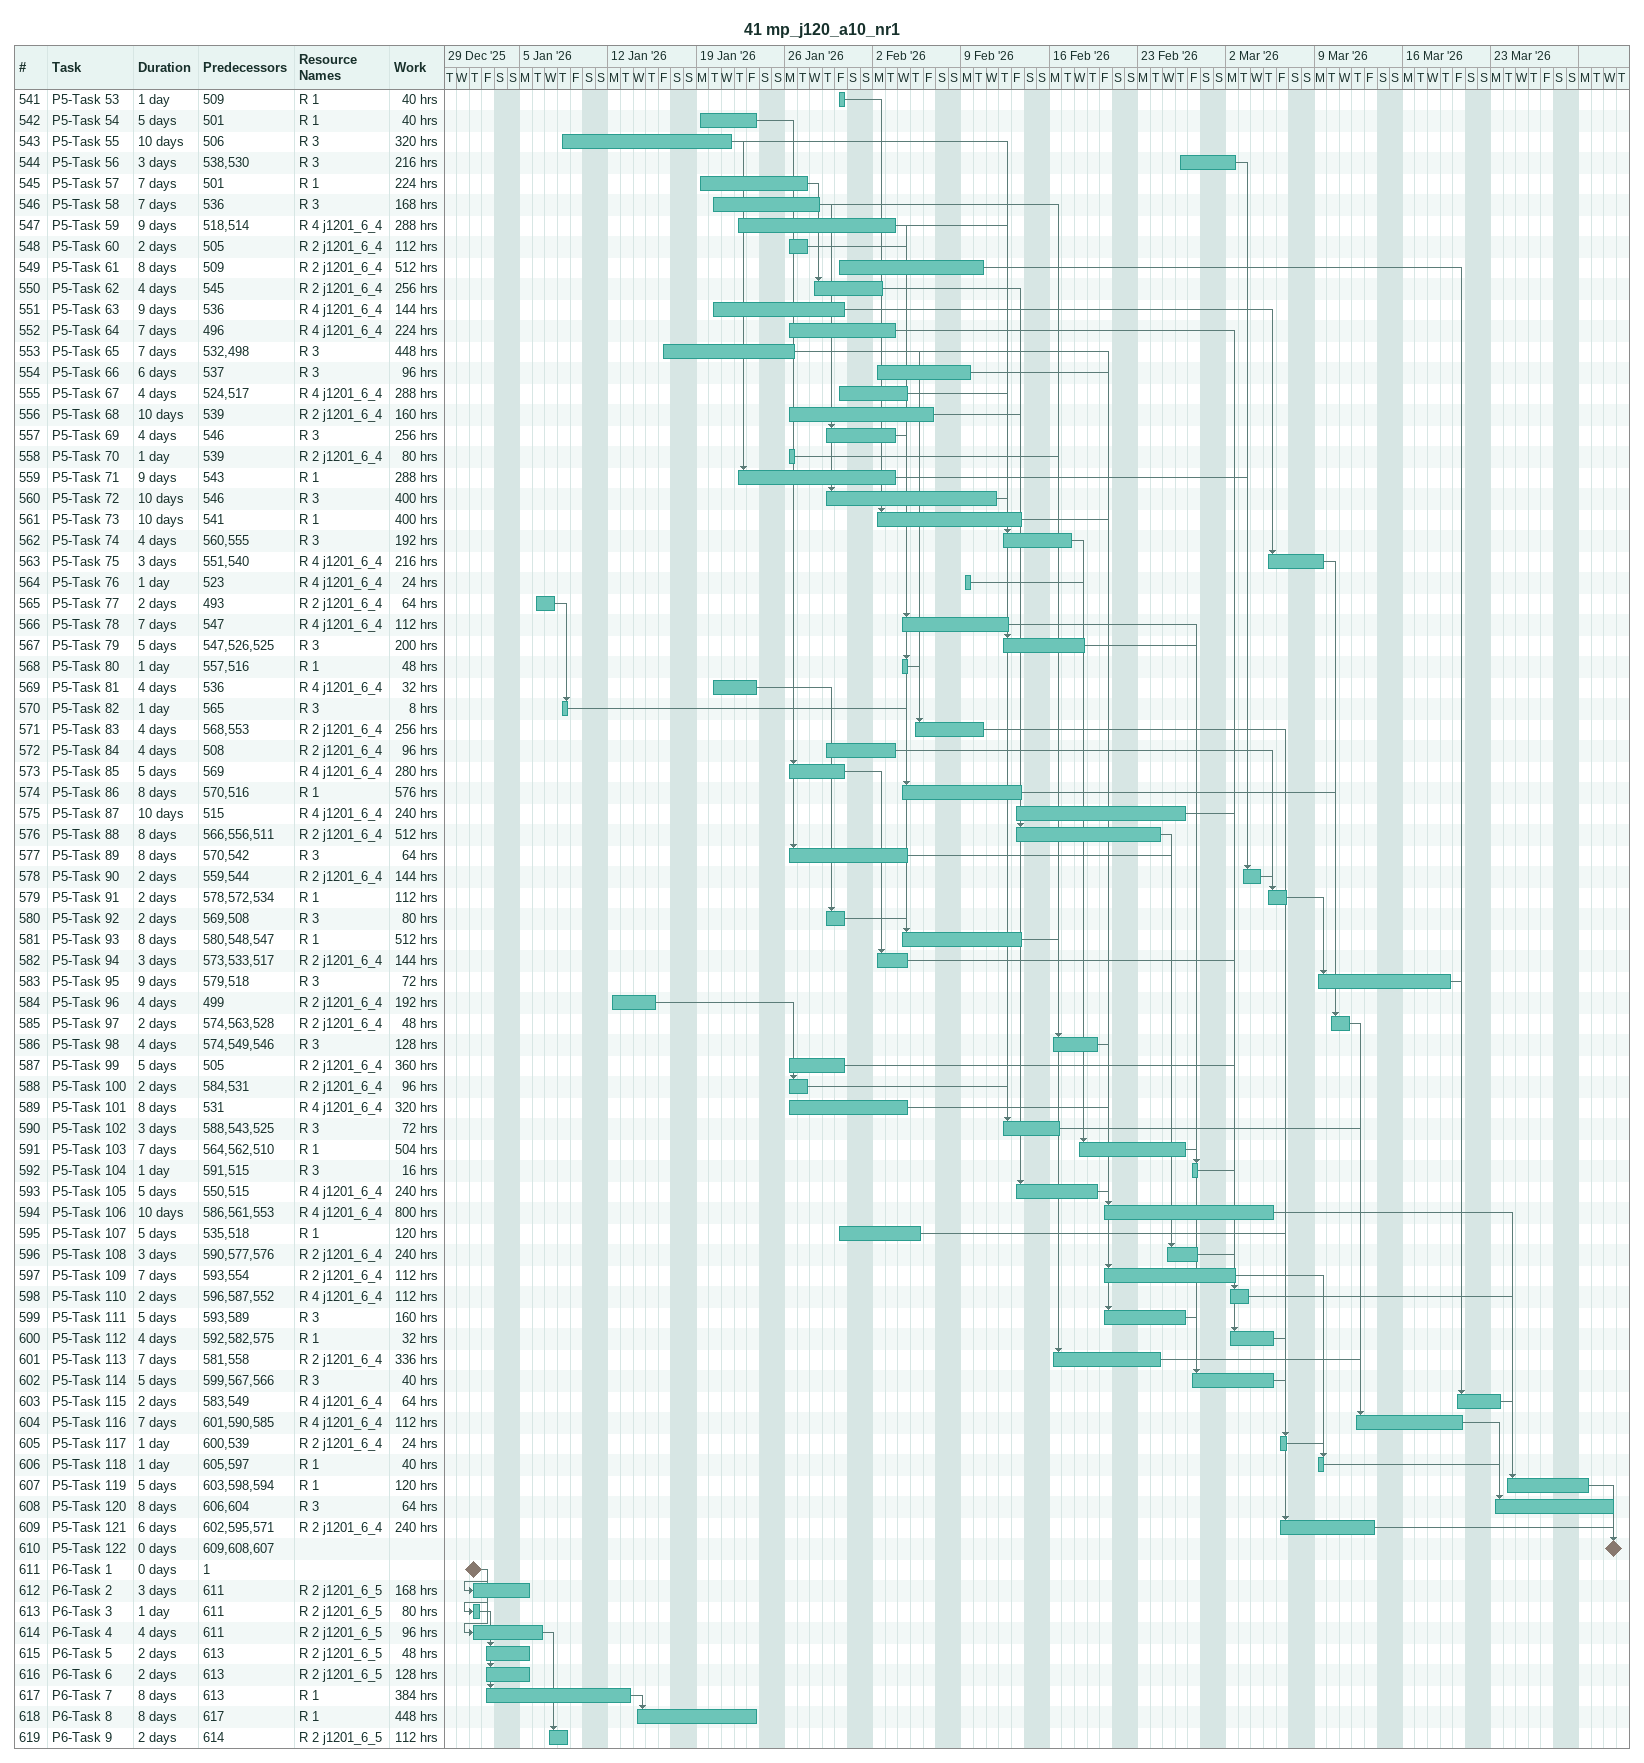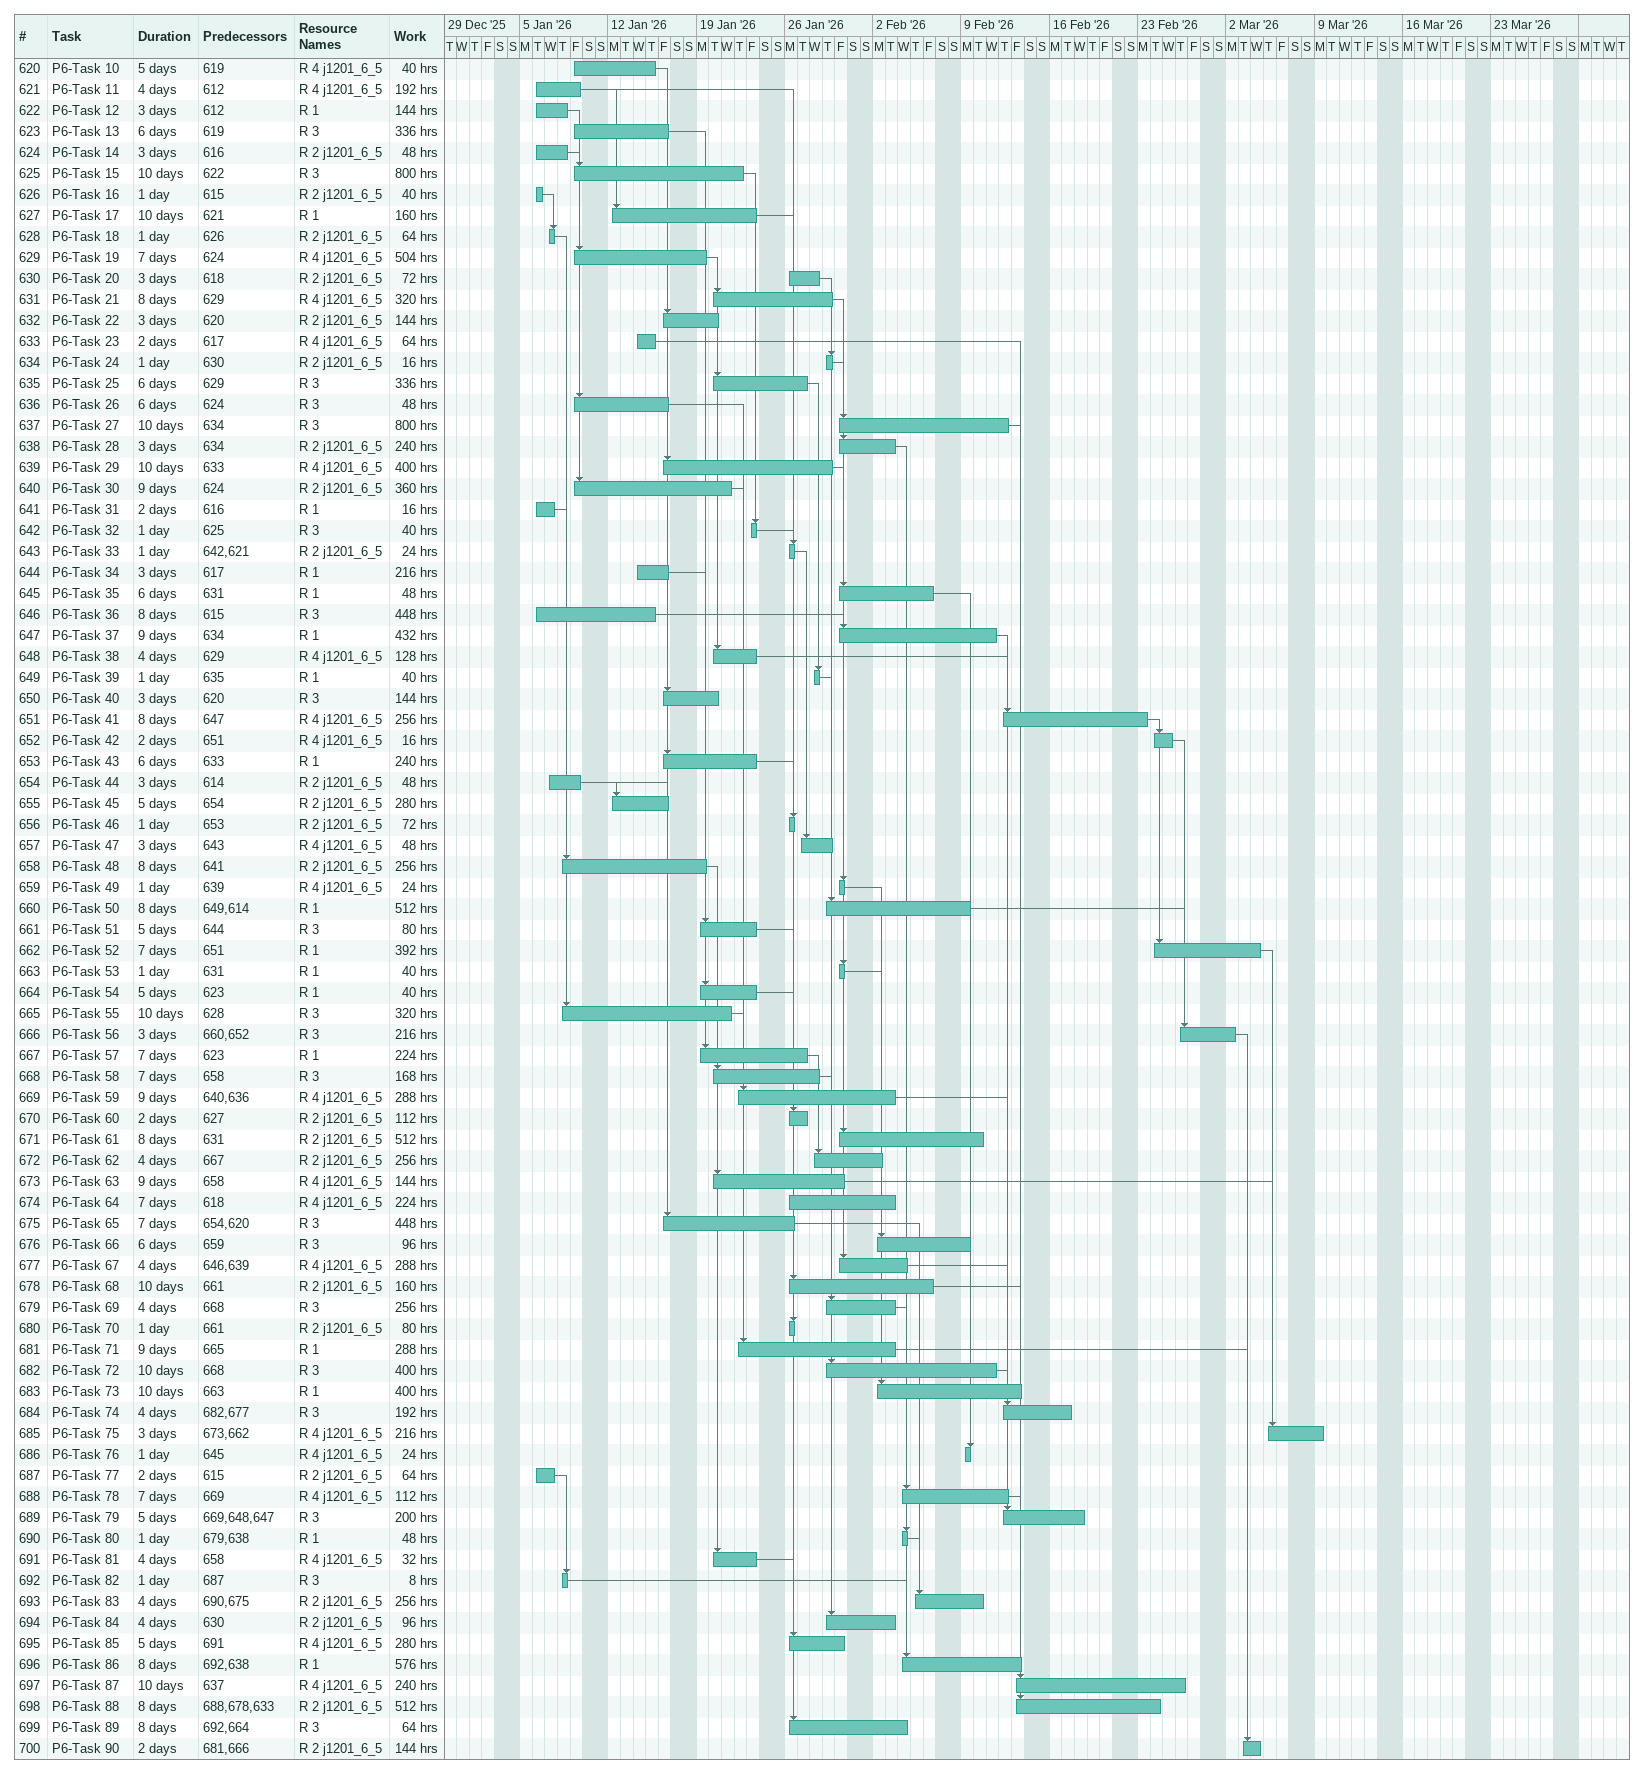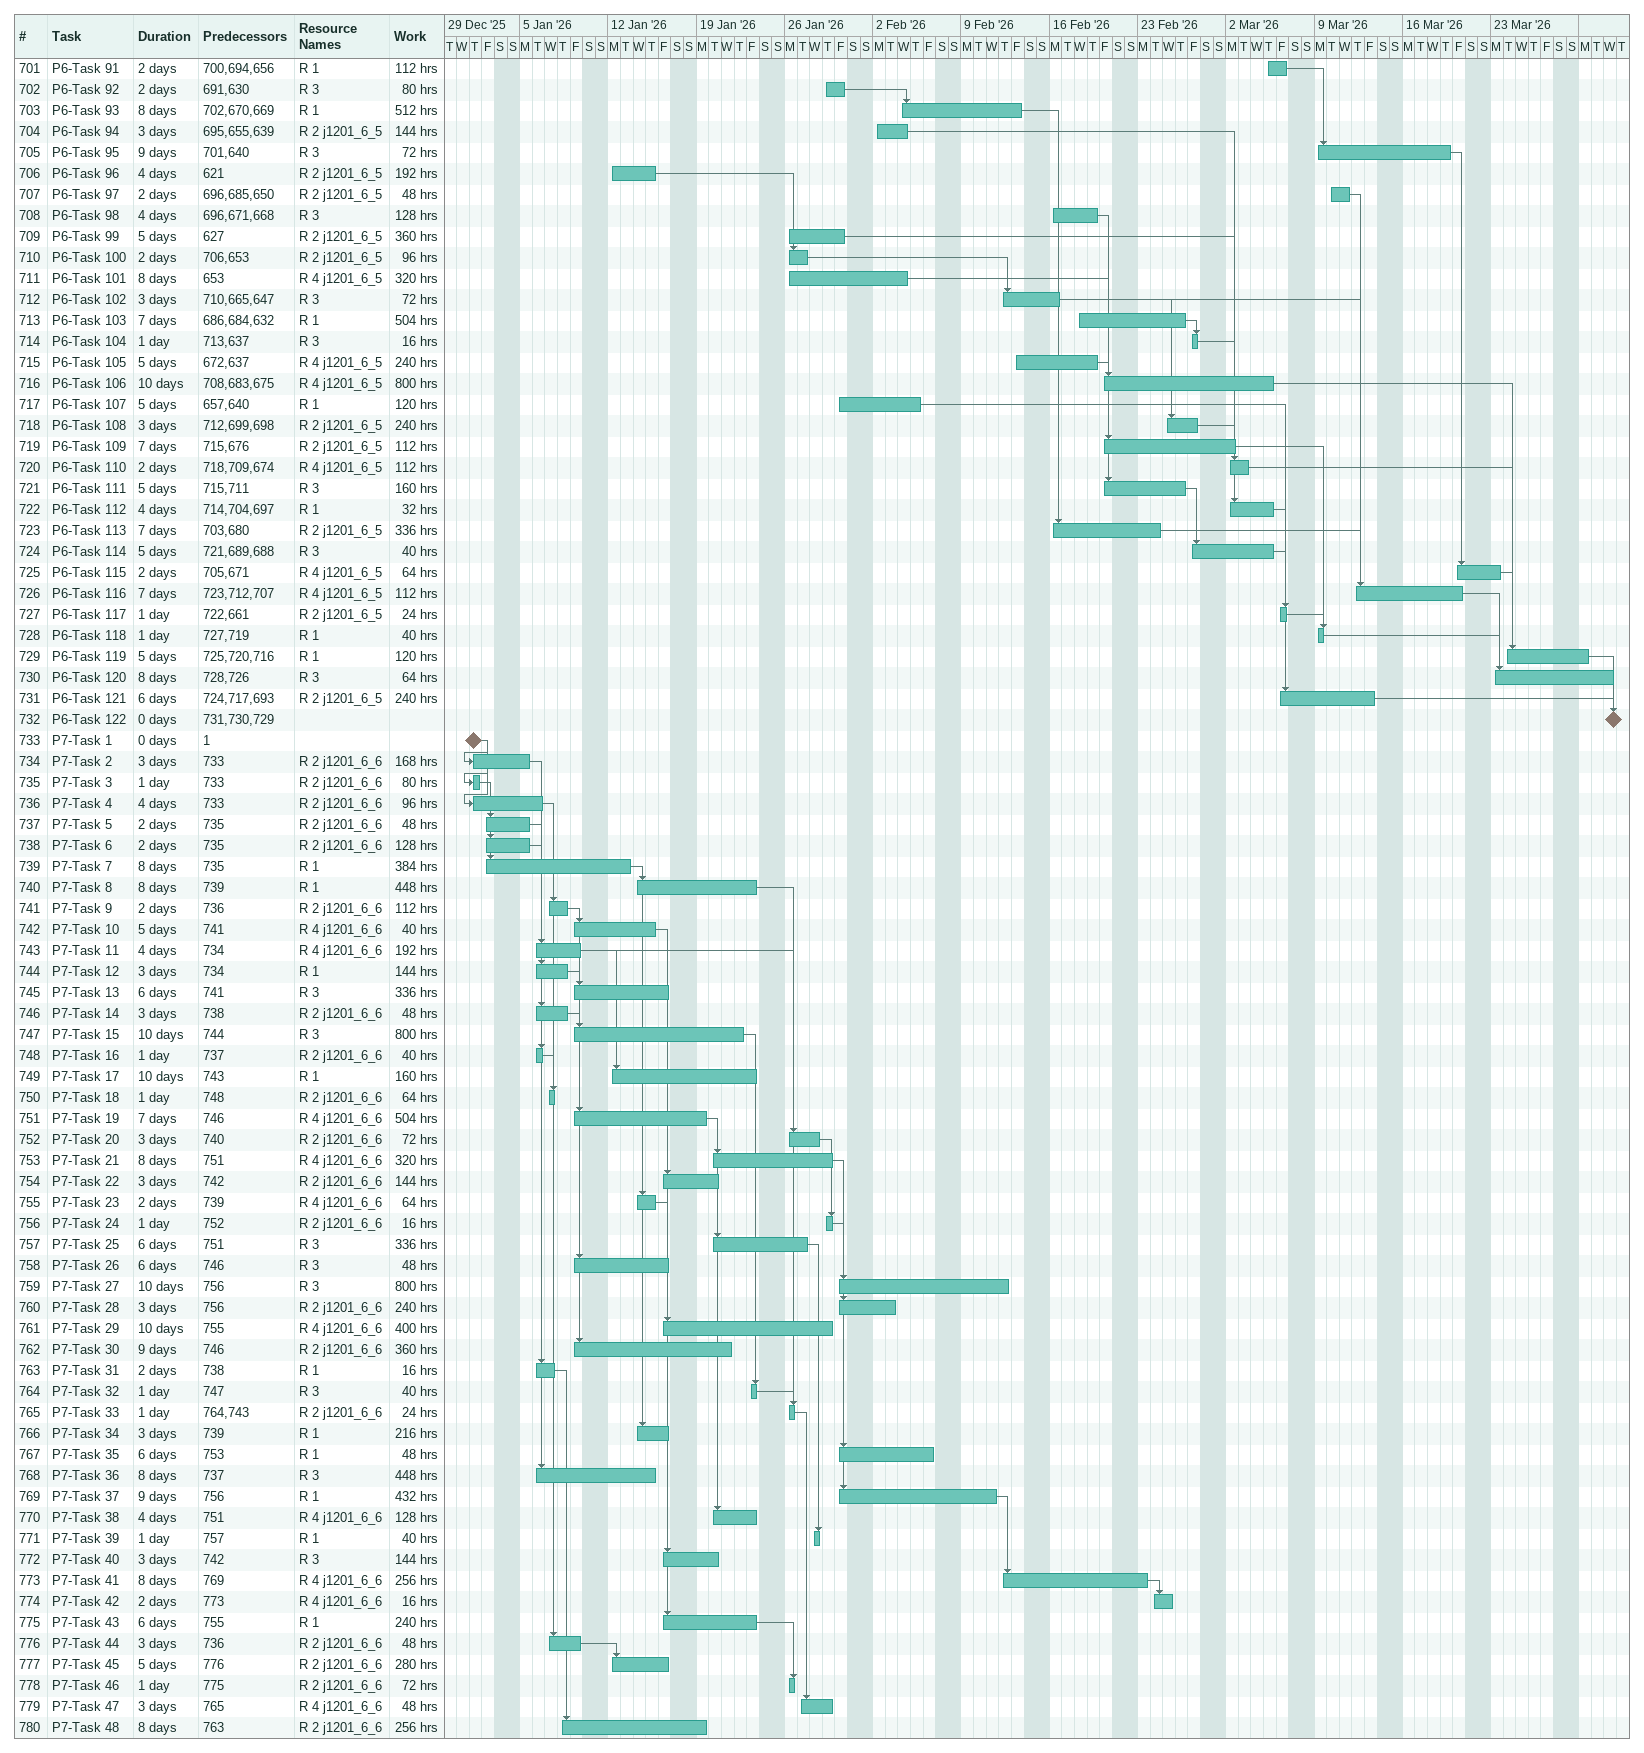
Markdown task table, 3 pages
41 mp_j120_a10_nr1

| ID | Task | Duration | Start | Finish | Predecessors | Resources | Work (h) |
|---|---|---|---|---|---|---|---|
| 541 | P5-Task 53 | 1d | 2026-01-30 | 2026-01-30 | 509 | R 1 | 40 |
| 542 | P5-Task 54 | 5d | 2026-01-19 | 2026-01-23 | 501 | R 1 | 40 |
| 543 | P5-Task 55 | 10d | 2026-01-08 | 2026-01-21 | 506 | R 3 | 320 |
| 544 | P5-Task 56 | 3d | 2026-02-26 | 2026-03-02 | 538, 530 | R 3 | 216 |
| 545 | P5-Task 57 | 7d | 2026-01-19 | 2026-01-27 | 501 | R 1 | 224 |
| 546 | P5-Task 58 | 7d | 2026-01-20 | 2026-01-28 | 536 | R 3 | 168 |
| 547 | P5-Task 59 | 9d | 2026-01-22 | 2026-02-03 | 518, 514 | R 4 j1201_6_4 | 288 |
| 548 | P5-Task 60 | 2d | 2026-01-26 | 2026-01-27 | 505 | R 2 j1201_6_4 | 112 |
| 549 | P5-Task 61 | 8d | 2026-01-30 | 2026-02-10 | 509 | R 2 j1201_6_4 | 512 |
| 550 | P5-Task 62 | 4d | 2026-01-28 | 2026-02-02 | 545 | R 2 j1201_6_4 | 256 |
| 551 | P5-Task 63 | 9d | 2026-01-20 | 2026-01-30 | 536 | R 4 j1201_6_4 | 144 |
| 552 | P5-Task 64 | 7d | 2026-01-26 | 2026-02-03 | 496 | R 4 j1201_6_4 | 224 |
| 553 | P5-Task 65 | 7d | 2026-01-16 | 2026-01-26 | 532, 498 | R 3 | 448 |
| 554 | P5-Task 66 | 6d | 2026-02-02 | 2026-02-09 | 537 | R 3 | 96 |
| 555 | P5-Task 67 | 4d | 2026-01-30 | 2026-02-04 | 524, 517 | R 4 j1201_6_4 | 288 |
| 556 | P5-Task 68 | 10d | 2026-01-26 | 2026-02-06 | 539 | R 2 j1201_6_4 | 160 |
| 557 | P5-Task 69 | 4d | 2026-01-29 | 2026-02-03 | 546 | R 3 | 256 |
| 558 | P5-Task 70 | 1d | 2026-01-26 | 2026-01-26 | 539 | R 2 j1201_6_4 | 80 |
| 559 | P5-Task 71 | 9d | 2026-01-22 | 2026-02-03 | 543 | R 1 | 288 |
| 560 | P5-Task 72 | 10d | 2026-01-29 | 2026-02-11 | 546 | R 3 | 400 |
| 561 | P5-Task 73 | 10d | 2026-02-02 | 2026-02-13 | 541 | R 1 | 400 |
| 562 | P5-Task 74 | 4d | 2026-02-12 | 2026-02-17 | 560, 555 | R 3 | 192 |
| 563 | P5-Task 75 | 3d | 2026-03-05 | 2026-03-09 | 551, 540 | R 4 j1201_6_4 | 216 |
| 564 | P5-Task 76 | 1d | 2026-02-09 | 2026-02-09 | 523 | R 4 j1201_6_4 | 24 |
| 565 | P5-Task 77 | 2d | 2026-01-06 | 2026-01-07 | 493 | R 2 j1201_6_4 | 64 |
| 566 | P5-Task 78 | 7d | 2026-02-04 | 2026-02-12 | 547 | R 4 j1201_6_4 | 112 |
| 567 | P5-Task 79 | 5d | 2026-02-12 | 2026-02-18 | 547, 526, 525 | R 3 | 200 |
| 568 | P5-Task 80 | 1d | 2026-02-04 | 2026-02-04 | 557, 516 | R 1 | 48 |
| 569 | P5-Task 81 | 4d | 2026-01-20 | 2026-01-23 | 536 | R 4 j1201_6_4 | 32 |
| 570 | P5-Task 82 | 1d | 2026-01-08 | 2026-01-08 | 565 | R 3 | 8 |
| 571 | P5-Task 83 | 4d | 2026-02-05 | 2026-02-10 | 568, 553 | R 2 j1201_6_4 | 256 |
| 572 | P5-Task 84 | 4d | 2026-01-29 | 2026-02-03 | 508 | R 2 j1201_6_4 | 96 |
| 573 | P5-Task 85 | 5d | 2026-01-26 | 2026-01-30 | 569 | R 4 j1201_6_4 | 280 |
| 574 | P5-Task 86 | 8d | 2026-02-04 | 2026-02-13 | 570, 516 | R 1 | 576 |
| 575 | P5-Task 87 | 10d | 2026-02-13 | 2026-02-26 | 515 | R 4 j1201_6_4 | 240 |
| 576 | P5-Task 88 | 8d | 2026-02-13 | 2026-02-24 | 566, 556, 511 | R 2 j1201_6_4 | 512 |
| 577 | P5-Task 89 | 8d | 2026-01-26 | 2026-02-04 | 570, 542 | R 3 | 64 |
| 578 | P5-Task 90 | 2d | 2026-03-03 | 2026-03-04 | 559, 544 | R 2 j1201_6_4 | 144 |
| 579 | P5-Task 91 | 2d | 2026-03-05 | 2026-03-06 | 578, 572, 534 | R 1 | 112 |
| 580 | P5-Task 92 | 2d | 2026-01-29 | 2026-01-30 | 569, 508 | R 3 | 80 |
| 581 | P5-Task 93 | 8d | 2026-02-04 | 2026-02-13 | 580, 548, 547 | R 1 | 512 |
| 582 | P5-Task 94 | 3d | 2026-02-02 | 2026-02-04 | 573, 533, 517 | R 2 j1201_6_4 | 144 |
| 583 | P5-Task 95 | 9d | 2026-03-09 | 2026-03-19 | 579, 518 | R 3 | 72 |
| 584 | P5-Task 96 | 4d | 2026-01-12 | 2026-01-15 | 499 | R 2 j1201_6_4 | 192 |
| 585 | P5-Task 97 | 2d | 2026-03-10 | 2026-03-11 | 574, 563, 528 | R 2 j1201_6_4 | 48 |
| 586 | P5-Task 98 | 4d | 2026-02-16 | 2026-02-19 | 574, 549, 546 | R 3 | 128 |
| 587 | P5-Task 99 | 5d | 2026-01-26 | 2026-01-30 | 505 | R 2 j1201_6_4 | 360 |
| 588 | P5-Task 100 | 2d | 2026-01-26 | 2026-01-27 | 584, 531 | R 2 j1201_6_4 | 96 |
| 589 | P5-Task 101 | 8d | 2026-01-26 | 2026-02-04 | 531 | R 4 j1201_6_4 | 320 |
| 590 | P5-Task 102 | 3d | 2026-02-12 | 2026-02-16 | 588, 543, 525 | R 3 | 72 |
| 591 | P5-Task 103 | 7d | 2026-02-18 | 2026-02-26 | 564, 562, 510 | R 1 | 504 |
| 592 | P5-Task 104 | 1d | 2026-02-27 | 2026-02-27 | 591, 515 | R 3 | 16 |
| 593 | P5-Task 105 | 5d | 2026-02-13 | 2026-02-19 | 550, 515 | R 4 j1201_6_4 | 240 |
| 594 | P5-Task 106 | 10d | 2026-02-20 | 2026-03-05 | 586, 561, 553 | R 4 j1201_6_4 | 800 |
| 595 | P5-Task 107 | 5d | 2026-01-30 | 2026-02-05 | 535, 518 | R 1 | 120 |
| 596 | P5-Task 108 | 3d | 2026-02-25 | 2026-02-27 | 590, 577, 576 | R 2 j1201_6_4 | 240 |
| 597 | P5-Task 109 | 7d | 2026-02-20 | 2026-03-02 | 593, 554 | R 2 j1201_6_4 | 112 |
| 598 | P5-Task 110 | 2d | 2026-03-02 | 2026-03-03 | 596, 587, 552 | R 4 j1201_6_4 | 112 |
| 599 | P5-Task 111 | 5d | 2026-02-20 | 2026-02-26 | 593, 589 | R 3 | 160 |
| 600 | P5-Task 112 | 4d | 2026-03-02 | 2026-03-05 | 592, 582, 575 | R 1 | 32 |
| 601 | P5-Task 113 | 7d | 2026-02-16 | 2026-02-24 | 581, 558 | R 2 j1201_6_4 | 336 |
| 602 | P5-Task 114 | 5d | 2026-02-27 | 2026-03-05 | 599, 567, 566 | R 3 | 40 |
| 603 | P5-Task 115 | 2d | 2026-03-20 | 2026-03-23 | 583, 549 | R 4 j1201_6_4 | 64 |
| 604 | P5-Task 116 | 7d | 2026-03-12 | 2026-03-20 | 601, 590, 585 | R 4 j1201_6_4 | 112 |
| 605 | P5-Task 117 | 1d | 2026-03-06 | 2026-03-06 | 600, 539 | R 2 j1201_6_4 | 24 |
| 606 | P5-Task 118 | 1d | 2026-03-09 | 2026-03-09 | 605, 597 | R 1 | 40 |
| 607 | P5-Task 119 | 5d | 2026-03-24 | 2026-03-30 | 603, 598, 594 | R 1 | 120 |
| 608 | P5-Task 120 | 8d | 2026-03-23 | 2026-04-01 | 606, 604 | R 3 | 64 |
| 609 | P5-Task 121 | 6d | 2026-03-06 | 2026-03-13 | 602, 595, 571 | R 2 j1201_6_4 | 240 |
| 610 | P5-Task 122 | 0d | 2026-04-01 | 2026-04-01 | 609, 608, 607 |  |  |
| 611 | P6-Task 1 | 0d | 2026-01-01 | 2026-01-01 | 1 |  |  |
| 612 | P6-Task 2 | 3d | 2026-01-01 | 2026-01-05 | 611 | R 2 j1201_6_5 | 168 |
| 613 | P6-Task 3 | 1d | 2026-01-01 | 2026-01-01 | 611 | R 2 j1201_6_5 | 80 |
| 614 | P6-Task 4 | 4d | 2026-01-01 | 2026-01-06 | 611 | R 2 j1201_6_5 | 96 |
| 615 | P6-Task 5 | 2d | 2026-01-02 | 2026-01-05 | 613 | R 2 j1201_6_5 | 48 |
| 616 | P6-Task 6 | 2d | 2026-01-02 | 2026-01-05 | 613 | R 2 j1201_6_5 | 128 |
| 617 | P6-Task 7 | 8d | 2026-01-02 | 2026-01-13 | 613 | R 1 | 384 |
| 618 | P6-Task 8 | 8d | 2026-01-14 | 2026-01-23 | 617 | R 1 | 448 |
| 619 | P6-Task 9 | 2d | 2026-01-07 | 2026-01-08 | 614 | R 2 j1201_6_5 | 112 |
| 620 | P6-Task 10 | 5d | 2026-01-09 | 2026-01-15 | 619 | R 4 j1201_6_5 | 40 |
| 621 | P6-Task 11 | 4d | 2026-01-06 | 2026-01-09 | 612 | R 4 j1201_6_5 | 192 |
| 622 | P6-Task 12 | 3d | 2026-01-06 | 2026-01-08 | 612 | R 1 | 144 |
| 623 | P6-Task 13 | 6d | 2026-01-09 | 2026-01-16 | 619 | R 3 | 336 |
| 624 | P6-Task 14 | 3d | 2026-01-06 | 2026-01-08 | 616 | R 2 j1201_6_5 | 48 |
| 625 | P6-Task 15 | 10d | 2026-01-09 | 2026-01-22 | 622 | R 3 | 800 |
| 626 | P6-Task 16 | 1d | 2026-01-06 | 2026-01-06 | 615 | R 2 j1201_6_5 | 40 |
| 627 | P6-Task 17 | 10d | 2026-01-12 | 2026-01-23 | 621 | R 1 | 160 |
| 628 | P6-Task 18 | 1d | 2026-01-07 | 2026-01-07 | 626 | R 2 j1201_6_5 | 64 |
| 629 | P6-Task 19 | 7d | 2026-01-09 | 2026-01-19 | 624 | R 4 j1201_6_5 | 504 |
| 630 | P6-Task 20 | 3d | 2026-01-26 | 2026-01-28 | 618 | R 2 j1201_6_5 | 72 |
| 631 | P6-Task 21 | 8d | 2026-01-20 | 2026-01-29 | 629 | R 4 j1201_6_5 | 320 |
| 632 | P6-Task 22 | 3d | 2026-01-16 | 2026-01-20 | 620 | R 2 j1201_6_5 | 144 |
| 633 | P6-Task 23 | 2d | 2026-01-14 | 2026-01-15 | 617 | R 4 j1201_6_5 | 64 |
| 634 | P6-Task 24 | 1d | 2026-01-29 | 2026-01-29 | 630 | R 2 j1201_6_5 | 16 |
| 635 | P6-Task 25 | 6d | 2026-01-20 | 2026-01-27 | 629 | R 3 | 336 |
| 636 | P6-Task 26 | 6d | 2026-01-09 | 2026-01-16 | 624 | R 3 | 48 |
| 637 | P6-Task 27 | 10d | 2026-01-30 | 2026-02-12 | 634 | R 3 | 800 |
| 638 | P6-Task 28 | 3d | 2026-01-30 | 2026-02-03 | 634 | R 2 j1201_6_5 | 240 |
| 639 | P6-Task 29 | 10d | 2026-01-16 | 2026-01-29 | 633 | R 4 j1201_6_5 | 400 |
| 640 | P6-Task 30 | 9d | 2026-01-09 | 2026-01-21 | 624 | R 2 j1201_6_5 | 360 |
| 641 | P6-Task 31 | 2d | 2026-01-06 | 2026-01-07 | 616 | R 1 | 16 |
| 642 | P6-Task 32 | 1d | 2026-01-23 | 2026-01-23 | 625 | R 3 | 40 |
| 643 | P6-Task 33 | 1d | 2026-01-26 | 2026-01-26 | 642, 621 | R 2 j1201_6_5 | 24 |
| 644 | P6-Task 34 | 3d | 2026-01-14 | 2026-01-16 | 617 | R 1 | 216 |
| 645 | P6-Task 35 | 6d | 2026-01-30 | 2026-02-06 | 631 | R 1 | 48 |
| 646 | P6-Task 36 | 8d | 2026-01-06 | 2026-01-15 | 615 | R 3 | 448 |
| 647 | P6-Task 37 | 9d | 2026-01-30 | 2026-02-11 | 634 | R 1 | 432 |
| 648 | P6-Task 38 | 4d | 2026-01-20 | 2026-01-23 | 629 | R 4 j1201_6_5 | 128 |
| 649 | P6-Task 39 | 1d | 2026-01-28 | 2026-01-28 | 635 | R 1 | 40 |
| 650 | P6-Task 40 | 3d | 2026-01-16 | 2026-01-20 | 620 | R 3 | 144 |
| 651 | P6-Task 41 | 8d | 2026-02-12 | 2026-02-23 | 647 | R 4 j1201_6_5 | 256 |
| 652 | P6-Task 42 | 2d | 2026-02-24 | 2026-02-25 | 651 | R 4 j1201_6_5 | 16 |
| 653 | P6-Task 43 | 6d | 2026-01-16 | 2026-01-23 | 633 | R 1 | 240 |
| 654 | P6-Task 44 | 3d | 2026-01-07 | 2026-01-09 | 614 | R 2 j1201_6_5 | 48 |
| 655 | P6-Task 45 | 5d | 2026-01-12 | 2026-01-16 | 654 | R 2 j1201_6_5 | 280 |
| 656 | P6-Task 46 | 1d | 2026-01-26 | 2026-01-26 | 653 | R 2 j1201_6_5 | 72 |
| 657 | P6-Task 47 | 3d | 2026-01-27 | 2026-01-29 | 643 | R 4 j1201_6_5 | 48 |
| 658 | P6-Task 48 | 8d | 2026-01-08 | 2026-01-19 | 641 | R 2 j1201_6_5 | 256 |
| 659 | P6-Task 49 | 1d | 2026-01-30 | 2026-01-30 | 639 | R 4 j1201_6_5 | 24 |
| 660 | P6-Task 50 | 8d | 2026-01-29 | 2026-02-09 | 649, 614 | R 1 | 512 |
| 661 | P6-Task 51 | 5d | 2026-01-19 | 2026-01-23 | 644 | R 3 | 80 |
| 662 | P6-Task 52 | 7d | 2026-02-24 | 2026-03-04 | 651 | R 1 | 392 |
| 663 | P6-Task 53 | 1d | 2026-01-30 | 2026-01-30 | 631 | R 1 | 40 |
| 664 | P6-Task 54 | 5d | 2026-01-19 | 2026-01-23 | 623 | R 1 | 40 |
| 665 | P6-Task 55 | 10d | 2026-01-08 | 2026-01-21 | 628 | R 3 | 320 |
| 666 | P6-Task 56 | 3d | 2026-02-26 | 2026-03-02 | 660, 652 | R 3 | 216 |
| 667 | P6-Task 57 | 7d | 2026-01-19 | 2026-01-27 | 623 | R 1 | 224 |
| 668 | P6-Task 58 | 7d | 2026-01-20 | 2026-01-28 | 658 | R 3 | 168 |
| 669 | P6-Task 59 | 9d | 2026-01-22 | 2026-02-03 | 640, 636 | R 4 j1201_6_5 | 288 |
| 670 | P6-Task 60 | 2d | 2026-01-26 | 2026-01-27 | 627 | R 2 j1201_6_5 | 112 |
| 671 | P6-Task 61 | 8d | 2026-01-30 | 2026-02-10 | 631 | R 2 j1201_6_5 | 512 |
| 672 | P6-Task 62 | 4d | 2026-01-28 | 2026-02-02 | 667 | R 2 j1201_6_5 | 256 |
| 673 | P6-Task 63 | 9d | 2026-01-20 | 2026-01-30 | 658 | R 4 j1201_6_5 | 144 |
| 674 | P6-Task 64 | 7d | 2026-01-26 | 2026-02-03 | 618 | R 4 j1201_6_5 | 224 |
| 675 | P6-Task 65 | 7d | 2026-01-16 | 2026-01-26 | 654, 620 | R 3 | 448 |
| 676 | P6-Task 66 | 6d | 2026-02-02 | 2026-02-09 | 659 | R 3 | 96 |
| 677 | P6-Task 67 | 4d | 2026-01-30 | 2026-02-04 | 646, 639 | R 4 j1201_6_5 | 288 |
| 678 | P6-Task 68 | 10d | 2026-01-26 | 2026-02-06 | 661 | R 2 j1201_6_5 | 160 |
| 679 | P6-Task 69 | 4d | 2026-01-29 | 2026-02-03 | 668 | R 3 | 256 |
| 680 | P6-Task 70 | 1d | 2026-01-26 | 2026-01-26 | 661 | R 2 j1201_6_5 | 80 |
| 681 | P6-Task 71 | 9d | 2026-01-22 | 2026-02-03 | 665 | R 1 | 288 |
| 682 | P6-Task 72 | 10d | 2026-01-29 | 2026-02-11 | 668 | R 3 | 400 |
| 683 | P6-Task 73 | 10d | 2026-02-02 | 2026-02-13 | 663 | R 1 | 400 |
| 684 | P6-Task 74 | 4d | 2026-02-12 | 2026-02-17 | 682, 677 | R 3 | 192 |
| 685 | P6-Task 75 | 3d | 2026-03-05 | 2026-03-09 | 673, 662 | R 4 j1201_6_5 | 216 |
| 686 | P6-Task 76 | 1d | 2026-02-09 | 2026-02-09 | 645 | R 4 j1201_6_5 | 24 |
| 687 | P6-Task 77 | 2d | 2026-01-06 | 2026-01-07 | 615 | R 2 j1201_6_5 | 64 |
| 688 | P6-Task 78 | 7d | 2026-02-04 | 2026-02-12 | 669 | R 4 j1201_6_5 | 112 |
| 689 | P6-Task 79 | 5d | 2026-02-12 | 2026-02-18 | 669, 648, 647 | R 3 | 200 |
| 690 | P6-Task 80 | 1d | 2026-02-04 | 2026-02-04 | 679, 638 | R 1 | 48 |
| 691 | P6-Task 81 | 4d | 2026-01-20 | 2026-01-23 | 658 | R 4 j1201_6_5 | 32 |
| 692 | P6-Task 82 | 1d | 2026-01-08 | 2026-01-08 | 687 | R 3 | 8 |
| 693 | P6-Task 83 | 4d | 2026-02-05 | 2026-02-10 | 690, 675 | R 2 j1201_6_5 | 256 |
| 694 | P6-Task 84 | 4d | 2026-01-29 | 2026-02-03 | 630 | R 2 j1201_6_5 | 96 |
| 695 | P6-Task 85 | 5d | 2026-01-26 | 2026-01-30 | 691 | R 4 j1201_6_5 | 280 |
| 696 | P6-Task 86 | 8d | 2026-02-04 | 2026-02-13 | 692, 638 | R 1 | 576 |
| 697 | P6-Task 87 | 10d | 2026-02-13 | 2026-02-26 | 637 | R 4 j1201_6_5 | 240 |
| 698 | P6-Task 88 | 8d | 2026-02-13 | 2026-02-24 | 688, 678, 633 | R 2 j1201_6_5 | 512 |
| 699 | P6-Task 89 | 8d | 2026-01-26 | 2026-02-04 | 692, 664 | R 3 | 64 |
| 700 | P6-Task 90 | 2d | 2026-03-03 | 2026-03-04 | 681, 666 | R 2 j1201_6_5 | 144 |
| 701 | P6-Task 91 | 2d | 2026-03-05 | 2026-03-06 | 700, 694, 656 | R 1 | 112 |
| 702 | P6-Task 92 | 2d | 2026-01-29 | 2026-01-30 | 691, 630 | R 3 | 80 |
| 703 | P6-Task 93 | 8d | 2026-02-04 | 2026-02-13 | 702, 670, 669 | R 1 | 512 |
| 704 | P6-Task 94 | 3d | 2026-02-02 | 2026-02-04 | 695, 655, 639 | R 2 j1201_6_5 | 144 |
| 705 | P6-Task 95 | 9d | 2026-03-09 | 2026-03-19 | 701, 640 | R 3 | 72 |
| 706 | P6-Task 96 | 4d | 2026-01-12 | 2026-01-15 | 621 | R 2 j1201_6_5 | 192 |
| 707 | P6-Task 97 | 2d | 2026-03-10 | 2026-03-11 | 696, 685, 650 | R 2 j1201_6_5 | 48 |
| 708 | P6-Task 98 | 4d | 2026-02-16 | 2026-02-19 | 696, 671, 668 | R 3 | 128 |
| 709 | P6-Task 99 | 5d | 2026-01-26 | 2026-01-30 | 627 | R 2 j1201_6_5 | 360 |
| 710 | P6-Task 100 | 2d | 2026-01-26 | 2026-01-27 | 706, 653 | R 2 j1201_6_5 | 96 |
| 711 | P6-Task 101 | 8d | 2026-01-26 | 2026-02-04 | 653 | R 4 j1201_6_5 | 320 |
| 712 | P6-Task 102 | 3d | 2026-02-12 | 2026-02-16 | 710, 665, 647 | R 3 | 72 |
| 713 | P6-Task 103 | 7d | 2026-02-18 | 2026-02-26 | 686, 684, 632 | R 1 | 504 |
| 714 | P6-Task 104 | 1d | 2026-02-27 | 2026-02-27 | 713, 637 | R 3 | 16 |
| 715 | P6-Task 105 | 5d | 2026-02-13 | 2026-02-19 | 672, 637 | R 4 j1201_6_5 | 240 |
| 716 | P6-Task 106 | 10d | 2026-02-20 | 2026-03-05 | 708, 683, 675 | R 4 j1201_6_5 | 800 |
| 717 | P6-Task 107 | 5d | 2026-01-30 | 2026-02-05 | 657, 640 | R 1 | 120 |
| 718 | P6-Task 108 | 3d | 2026-02-25 | 2026-02-27 | 712, 699, 698 | R 2 j1201_6_5 | 240 |
| 719 | P6-Task 109 | 7d | 2026-02-20 | 2026-03-02 | 715, 676 | R 2 j1201_6_5 | 112 |
| 720 | P6-Task 110 | 2d | 2026-03-02 | 2026-03-03 | 718, 709, 674 | R 4 j1201_6_5 | 112 |
| 721 | P6-Task 111 | 5d | 2026-02-20 | 2026-02-26 | 715, 711 | R 3 | 160 |
| 722 | P6-Task 112 | 4d | 2026-03-02 | 2026-03-05 | 714, 704, 697 | R 1 | 32 |
| 723 | P6-Task 113 | 7d | 2026-02-16 | 2026-02-24 | 703, 680 | R 2 j1201_6_5 | 336 |
| 724 | P6-Task 114 | 5d | 2026-02-27 | 2026-03-05 | 721, 689, 688 | R 3 | 40 |
| 725 | P6-Task 115 | 2d | 2026-03-20 | 2026-03-23 | 705, 671 | R 4 j1201_6_5 | 64 |
| 726 | P6-Task 116 | 7d | 2026-03-12 | 2026-03-20 | 723, 712, 707 | R 4 j1201_6_5 | 112 |
| 727 | P6-Task 117 | 1d | 2026-03-06 | 2026-03-06 | 722, 661 | R 2 j1201_6_5 | 24 |
| 728 | P6-Task 118 | 1d | 2026-03-09 | 2026-03-09 | 727, 719 | R 1 | 40 |
| 729 | P6-Task 119 | 5d | 2026-03-24 | 2026-03-30 | 725, 720, 716 | R 1 | 120 |
| 730 | P6-Task 120 | 8d | 2026-03-23 | 2026-04-01 | 728, 726 | R 3 | 64 |
| 731 | P6-Task 121 | 6d | 2026-03-06 | 2026-03-13 | 724, 717, 693 | R 2 j1201_6_5 | 240 |
| 732 | P6-Task 122 | 0d | 2026-04-01 | 2026-04-01 | 731, 730, 729 |  |  |
| 733 | P7-Task 1 | 0d | 2026-01-01 | 2026-01-01 | 1 |  |  |
| 734 | P7-Task 2 | 3d | 2026-01-01 | 2026-01-05 | 733 | R 2 j1201_6_6 | 168 |
| 735 | P7-Task 3 | 1d | 2026-01-01 | 2026-01-01 | 733 | R 2 j1201_6_6 | 80 |
| 736 | P7-Task 4 | 4d | 2026-01-01 | 2026-01-06 | 733 | R 2 j1201_6_6 | 96 |
| 737 | P7-Task 5 | 2d | 2026-01-02 | 2026-01-05 | 735 | R 2 j1201_6_6 | 48 |
| 738 | P7-Task 6 | 2d | 2026-01-02 | 2026-01-05 | 735 | R 2 j1201_6_6 | 128 |
| 739 | P7-Task 7 | 8d | 2026-01-02 | 2026-01-13 | 735 | R 1 | 384 |
| 740 | P7-Task 8 | 8d | 2026-01-14 | 2026-01-23 | 739 | R 1 | 448 |
| 741 | P7-Task 9 | 2d | 2026-01-07 | 2026-01-08 | 736 | R 2 j1201_6_6 | 112 |
| 742 | P7-Task 10 | 5d | 2026-01-09 | 2026-01-15 | 741 | R 4 j1201_6_6 | 40 |
| 743 | P7-Task 11 | 4d | 2026-01-06 | 2026-01-09 | 734 | R 4 j1201_6_6 | 192 |
| 744 | P7-Task 12 | 3d | 2026-01-06 | 2026-01-08 | 734 | R 1 | 144 |
| 745 | P7-Task 13 | 6d | 2026-01-09 | 2026-01-16 | 741 | R 3 | 336 |
| 746 | P7-Task 14 | 3d | 2026-01-06 | 2026-01-08 | 738 | R 2 j1201_6_6 | 48 |
| 747 | P7-Task 15 | 10d | 2026-01-09 | 2026-01-22 | 744 | R 3 | 800 |
| 748 | P7-Task 16 | 1d | 2026-01-06 | 2026-01-06 | 737 | R 2 j1201_6_6 | 40 |
| 749 | P7-Task 17 | 10d | 2026-01-12 | 2026-01-23 | 743 | R 1 | 160 |
| 750 | P7-Task 18 | 1d | 2026-01-07 | 2026-01-07 | 748 | R 2 j1201_6_6 | 64 |
| 751 | P7-Task 19 | 7d | 2026-01-09 | 2026-01-19 | 746 | R 4 j1201_6_6 | 504 |
| 752 | P7-Task 20 | 3d | 2026-01-26 | 2026-01-28 | 740 | R 2 j1201_6_6 | 72 |
| 753 | P7-Task 21 | 8d | 2026-01-20 | 2026-01-29 | 751 | R 4 j1201_6_6 | 320 |
| 754 | P7-Task 22 | 3d | 2026-01-16 | 2026-01-20 | 742 | R 2 j1201_6_6 | 144 |
| 755 | P7-Task 23 | 2d | 2026-01-14 | 2026-01-15 | 739 | R 4 j1201_6_6 | 64 |
| 756 | P7-Task 24 | 1d | 2026-01-29 | 2026-01-29 | 752 | R 2 j1201_6_6 | 16 |
| 757 | P7-Task 25 | 6d | 2026-01-20 | 2026-01-27 | 751 | R 3 | 336 |
| 758 | P7-Task 26 | 6d | 2026-01-09 | 2026-01-16 | 746 | R 3 | 48 |
| 759 | P7-Task 27 | 10d | 2026-01-30 | 2026-02-12 | 756 | R 3 | 800 |
| 760 | P7-Task 28 | 3d | 2026-01-30 | 2026-02-03 | 756 | R 2 j1201_6_6 | 240 |
| 761 | P7-Task 29 | 10d | 2026-01-16 | 2026-01-29 | 755 | R 4 j1201_6_6 | 400 |
| 762 | P7-Task 30 | 9d | 2026-01-09 | 2026-01-21 | 746 | R 2 j1201_6_6 | 360 |
| 763 | P7-Task 31 | 2d | 2026-01-06 | 2026-01-07 | 738 | R 1 | 16 |
| 764 | P7-Task 32 | 1d | 2026-01-23 | 2026-01-23 | 747 | R 3 | 40 |
| 765 | P7-Task 33 | 1d | 2026-01-26 | 2026-01-26 | 764, 743 | R 2 j1201_6_6 | 24 |
| 766 | P7-Task 34 | 3d | 2026-01-14 | 2026-01-16 | 739 | R 1 | 216 |
| 767 | P7-Task 35 | 6d | 2026-01-30 | 2026-02-06 | 753 | R 1 | 48 |
| 768 | P7-Task 36 | 8d | 2026-01-06 | 2026-01-15 | 737 | R 3 | 448 |
| 769 | P7-Task 37 | 9d | 2026-01-30 | 2026-02-11 | 756 | R 1 | 432 |
| 770 | P7-Task 38 | 4d | 2026-01-20 | 2026-01-23 | 751 | R 4 j1201_6_6 | 128 |
| 771 | P7-Task 39 | 1d | 2026-01-28 | 2026-01-28 | 757 | R 1 | 40 |
| 772 | P7-Task 40 | 3d | 2026-01-16 | 2026-01-20 | 742 | R 3 | 144 |
| 773 | P7-Task 41 | 8d | 2026-02-12 | 2026-02-23 | 769 | R 4 j1201_6_6 | 256 |
| 774 | P7-Task 42 | 2d | 2026-02-24 | 2026-02-25 | 773 | R 4 j1201_6_6 | 16 |
| 775 | P7-Task 43 | 6d | 2026-01-16 | 2026-01-23 | 755 | R 1 | 240 |
| 776 | P7-Task 44 | 3d | 2026-01-07 | 2026-01-09 | 736 | R 2 j1201_6_6 | 48 |
| 777 | P7-Task 45 | 5d | 2026-01-12 | 2026-01-16 | 776 | R 2 j1201_6_6 | 280 |
| 778 | P7-Task 46 | 1d | 2026-01-26 | 2026-01-26 | 775 | R 2 j1201_6_6 | 72 |
| 779 | P7-Task 47 | 3d | 2026-01-27 | 2026-01-29 | 765 | R 4 j1201_6_6 | 48 |
| 780 | P7-Task 48 | 8d | 2026-01-08 | 2026-01-19 | 763 | R 2 j1201_6_6 | 256 |
